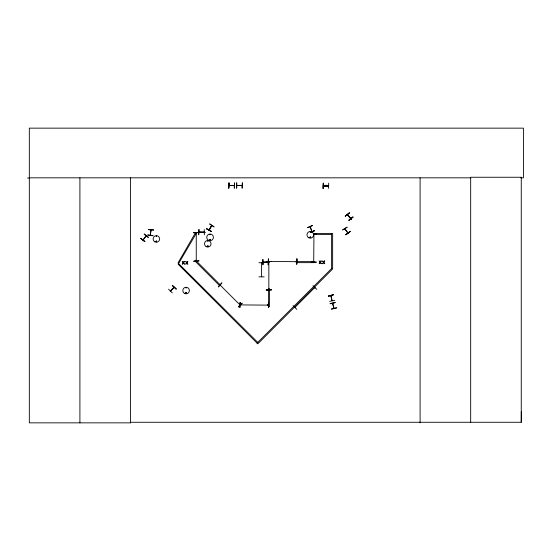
<?xml version="1.0" encoding="UTF-8"?>
<svg xmlns="http://www.w3.org/2000/svg" width="551" height="551" viewBox="0 0 551 551"><rect width="100%" height="100%" fill="white"/><g stroke="black" fill="none" stroke-linecap="round" stroke-linejoin="round"><path stroke-width="0.83" d="M520.874 177.828L523.45 177.828L523.45 128.149L29.327 128.149L29.327 422.851L130.559 422.851L130.491 422.273L521.253 422.273L521.329 411.618M220.366 284.984L220.558 285.466L220.269 284.929M240.078 304.992L220.131 285.087L220.682 285.266M310.013 226.792L311.956 231.654L310.344 226.75M151.132 230.077L150.278 235.057M152.999 235.504L147.764 234.926M150.299 235.112L150.912 230.008M153.681 229.987L148.419 229.595L153.674 230.008M196.218 233.273L196.252 232.722M196.452 260.843L196.246 260.334L196.431 260.912M268.812 262.138L268.847 261.587M268.971 261.429L269.033 262.173L268.971 261.401M313.918 261.642L313.891 262.118M155.885 241.407C157.386 239.747 156.394 243.328 155.981 241.173M185.804 287.808L186.369 287.884L185.839 287.739M208.126 246.318C207.493 245.03 207.348 247.213 208.051 246.38M208.292 246.228C206.969 247.764 207.507 244.706 208.237 246.104M210.358 234.623L209.793 234.698L210.324 234.554M210.386 239.816C209.166 240.856 210.475 238.5 210.227 240.091M210.578 239.816C209.07 241.186 210.069 238.5 210.482 239.582M310.633 237.378C310.006 236.09 309.855 238.28 310.564 237.447M310.75 237.412C309.993 235.442 309.49 238.996 310.798 237.288M347.839 214.918L351.497 219.691L347.344 214.656M196.225 232.832L196.466 233.287M268.819 261.697L269.06 262.062M313.712 262.124L313.946 234.037M261.374 262.793L261.629 276.795M344.905 228.858L347.867 233.094M345.167 229.188L345.016 228.644M348.018 232.901L347.764 232.57M240.153 305.089L240.202 304.793M350.904 218.527L347.495 214.511M156.147 236.069L156.539 236.462L156.326 235.959M185.68 292.767C186.3 294.95 186.796 291.176 185.632 293.125M208.03 241.173C207.651 239.912 207.396 242.054 208.03 240.959M269.053 289.764L269.053 289.303M146.242 235.952L143.053 239.96M268.613 261.67L269.026 261.587M267.765 304.91L268.344 304.91M296.583 261.697L268.606 261.401M198.994 232.081L199.552 232.377M228.989 185.391L234.258 185.391M236.813 185.391L242.082 185.391M328.127 185.921C329.698 185.143 322.046 185.046 323.809 185.921M206.597 228.885L211.253 231.365L206.611 228.865M211.811 225.531L209.18 229.987M209.118 230.098L211.859 225.566M213.981 226.86L209.628 223.885L214.002 226.833M314.821 287.464L294.881 307.403M314.449 287.767L314.724 287.526M140.815 238.308L144.927 241.6M144.155 234.141L148.219 237.495M146.091 235.787L143.033 239.947M263.02 262.049L268.227 262.014M268.606 261.429L269.026 261.456M240.208 304.91L268.316 305.13L267.869 304.882M204.152 232.322L199.104 232.054M204.256 232.081L203.601 232.377M211.57 225.531L208.919 229.953M170.61 291.045L174.233 287.257L170.493 291.086M176.203 288.917L172.256 285.425L176.189 288.931M170.569 291.086L174.24 287.34M172.298 292.87L168.53 289.192M238.321 306.824L242.047 303.105M238.487 306.99L242.185 303.243M293.077 305.619L296.796 309.345M313.009 285.68L316.784 289.351M314.6 287.973L314.952 287.594M257.055 343.115L331.612 268.557L331.612 233.452M334.058 308.278L332.611 303.25L333.803 308.223M345.243 216.068L349.437 212.865L345.229 216.047M345.374 216.219L349.41 212.838M350.25 218.217L350.636 218.127M353.012 217.087L348.824 220.29L353.033 217.108M348.845 220.317L352.847 216.894M310.516 237.509L310.137 237.557M347.082 227.17L342.605 229.96L347.102 227.198M344.836 228.817L347.984 232.928M345.814 234.588L350.119 231.558M173.964 287.264L170.362 290.956M240.167 304.882L239.664 304.579L240.029 304.999M156.484 241.751C157.386 240.532 155.113 241.579 156.553 241.682M310.22 231.813L310.289 232.384L310.289 231.833M307.678 227.57L312.52 225.49L307.706 227.639M310.991 232.026L314.504 230.697L311.012 232.095M311.081 232.274L314.504 230.683M328.355 296.101L333.479 294.881M329.615 301.369L334.781 300.336M330.125 303.525L335.311 302.568L330.18 303.753M331.426 308.98L336.551 307.761M331.468 309.166L336.599 307.975M234.147 185.625L229.044 185.57M328.492 185.921L323.32 185.866M207.906 246.683L207.541 246.634M186.093 293.359C187.278 292.416 184.805 292.836 186.169 293.304M193.711 232.667L198.973 232.632M313.423 233.658L316.432 233.906M313.423 233.858L316.432 233.838L313.423 233.92M268.482 258.922L268.247 264.742L268.482 258.922L268.482 264.184M262.944 259.507L262.979 264.776M266.305 261.567L271.567 261.573M311.17 262.166L316.432 262.104L313.429 262.393M266.305 289.833L271.567 289.84M267.814 304.91L268.296 305.089M268.654 307.63L268.365 302.368L268.613 304.62M258.887 262.703L264.156 262.724M258.887 276.843L264.156 276.857M27.55 178.035L29.327 178.028M29.327 177.828L470.678 177.828M236.813 182.849L236.744 188.111M236.799 185.632L242.006 185.37M328.616 185.928L323.32 185.928L328.616 186.059M228.699 188.111L228.989 182.849L228.72 188.111M234.258 188.111L234.547 182.849L234.327 188.111M323.044 188.408L323.334 183.146L323.065 188.408M328.603 188.408L328.671 183.146M204.256 229.54L204.331 234.809M199.049 232.081L204.152 232.054M198.973 232.322L205.475 232.377M200.474 232.398L204.655 232.398M331.612 234.478L314.056 234.478L314.056 233.452L332.639 233.452L332.639 268.557L331.612 268.557L332.336 269.287L257.778 343.838L178.173 264.225L196.445 233.101L195.564 232.584L178.007 262.992L257.778 342.391M296.28 261.622L313.829 261.622L313.829 262.648L296.28 262.648L296.183 261.663M147.737 235.125L152.964 235.766M332.067 300.708L330.848 295.584L331.991 300.612M313.891 233.927L313.657 234.402M196.431 232.722L196.232 233.238M206.728 228.672L211.212 231.427M144.272 233.989L148.384 237.281M140.794 238.342L144.899 241.634L140.767 238.369M313.691 234.444L313.712 233.982M172.305 285.37L176.01 289.117M296.748 258.915L296.748 264.184M268.84 289.254L268.847 289.73L268.847 261.642M268.289 259.473L268.282 264.742M268.647 306.122L268.633 307.63M268.406 302.368L268.44 307.63M262.875 259.507L262.944 264.776M196.252 233.252L196.252 232.777L196.252 260.864M521.253 422.273L521.253 177.257L470.678 177.257L470.678 422.273M420.096 177.828L420.096 422.851M323.299 183.146L323.327 188.408M236.544 182.849L236.544 188.111M228.954 182.849L228.913 188.111M130.484 177.828L130.559 422.851M79.909 177.828L79.909 422.851M268.234 262.2L262.937 262.317L268.234 262.255M184.068 261.463L183.393 262.558L182.305 261.463L183.159 262.855L182.278 264.246L183.366 263.137L184.468 264.246L183.6 262.841L184.468 261.463L184.068 261.463M187.485 261.463L186.81 262.558L185.721 261.463L186.582 262.855L185.694 264.246L186.782 263.137L187.884 264.246L187.016 262.841L187.884 261.463L187.485 261.463M320.944 260.967L320.269 262.056L319.181 260.967L320.041 262.352L319.16 263.743L320.248 262.634L321.35 263.743L320.475 262.338L321.343 260.967L320.944 260.967M324.36 260.967L323.685 262.056L322.597 260.967L323.458 262.352L322.576 263.743L323.664 262.634L324.766 263.743L323.892 262.338L324.766 260.967L324.36 260.967M221.846 282.911L218.354 286.864L221.846 282.911M195.626 260.251L194.902 260.981L219.725 285.804L220.448 285.081L195.626 260.251M350.099 231.53L345.938 234.767L350.099 231.53M333.438 294.689L328.375 296.169L333.431 294.668M198.973 232.412L193.711 232.736L198.973 232.412M296.968 258.915L296.714 264.184L296.948 258.915M198.973 260.899L193.711 261.222L198.973 260.899M271.567 289.778L266.305 290.095L271.567 289.764M240.133 302.368L239.878 307.637L240.098 302.368M242.371 182.849L242.116 188.111L242.371 182.849M198.994 229.54L198.697 234.809L198.959 229.54M269.494 289L268.468 289L268.468 306.549L269.494 306.549L269.494 289M154.762 241.772A3.265 3.265 0 0 0 159.659 238.948A3.265 3.265 0 0 0 154.762 236.117A3.265 3.265 0 0 0 154.762 241.772M184.447 293.387A3.285 3.285 0 0 0 189.379 290.542A3.285 3.285 0 0 0 184.447 287.698A3.285 3.285 0 0 0 184.447 293.387M208.402 240.243A3.334 3.334 0 0 0 213.402 237.357A3.334 3.334 0 0 0 208.402 234.471A3.334 3.334 0 0 0 208.402 240.243M206.15 246.593A3.265 3.265 0 0 0 211.047 243.762A3.265 3.265 0 0 0 206.15 240.939A3.265 3.265 0 0 0 206.15 246.593M308.629 237.708A3.334 3.334 0 0 0 313.622 234.829A3.334 3.334 0 0 0 308.629 231.943A3.334 3.334 0 0 0 308.629 237.708"/></g></svg>
